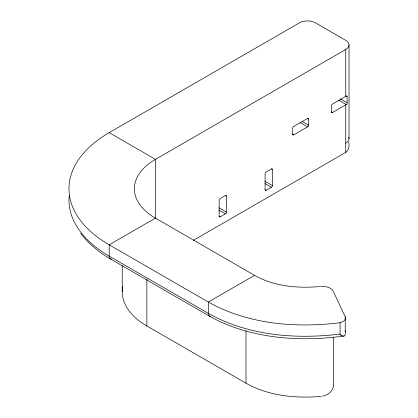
<?xml version="1.0" encoding="UTF-8"?>
<svg xmlns="http://www.w3.org/2000/svg" width="418" height="418" viewBox="0 0 418 418"><rect width="100%" height="100%" fill="white"/><g stroke="black" fill="none" stroke-linecap="round" stroke-linejoin="round"><path stroke-width="0.63" d="M122.234 291.623L122.234 265.529M349.03 138.64L349.03 44.914M338.758 100.216L346.25 104.542L332.388 112.562A1.4 0.81 -60 0 1 331.396 111.993L331.396 105.848A1.4 0.81 -60 0 1 332.388 104.129L346.25 96.109A1.395 0.637 -68.7 0 1 347.045 96.657M345.749 96.417L345.749 49.496A11.213 6.474 0 0 0 345.749 40.337L315.365 22.797A11.213 6.474 0 0 0 299.502 22.797L109.202 132.668A137.355 79.3 0 0 0 109.208 244.823M345.749 49.496L155.444 159.362L109.202 132.668M293.734 134.883L307.611 126.868A1.4 0.81 -60 0 0 308.599 125.154L308.599 119.01A1.4 0.81 -60 0 0 307.611 118.435L293.734 126.445A1.4 0.81 -60 0 0 292.741 128.164L292.741 134.309A1.4 0.81 -60 0 0 293.734 134.883L292.125 133.953M111.501 259.191L110.268 258.857L109.459 257.728A6.369 3.678 -60 0 1 109.202 256.145L109.202 244.823L155.444 218.128A71.964 41.549 0 0 1 155.449 159.362L155.444 218.52M220.129 216.89L225.454 213.817A1.4 0.81 -60 0 0 226.441 212.098L226.441 196.073A1.4 0.81 -60 0 0 225.454 195.504L220.129 198.576A1.4 0.81 -60 0 0 219.136 200.29L219.136 216.315A1.4 0.81 -60 0 0 220.129 216.89L219.058 216.268M266.088 190.352L271.407 187.28A1.4 0.81 -60 0 0 272.4 185.566L272.4 169.541A1.4 0.81 -60 0 0 271.407 168.971L266.088 172.044A1.4 0.81 -60 0 0 265.096 173.757L265.096 189.782A1.4 0.81 -60 0 0 266.088 190.352L265.017 189.735M193.288 240.397L345.749 152.377C349.202 150.229 349.401 145.521 348.722 141.927M319.53 286.576C297.485 288.477 274.135 286.435 254.562 275.352L208.321 302.047L109.202 244.823M341.313 335.398C344.406 337.765 346.538 334.076 345.19 331.417A14.019 2.978 81.2 0 0 345.064 330.774M320.501 286.487L320.569 286.476A11.213 6.474 0 0 1 333.245 291.179L345.237 316.886A8.794 5.079 0 0 1 340.059 322.738C295.552 328.219 248.036 324.316 208.321 302.047L208.321 313.369A6.369 3.678 -60 0 0 208.572 314.953L209.381 316.081L210.615 316.416M344.171 336.046C317.973 339.494 291.231 339.991 265.143 335.361L264.636 335.278C245.376 331.819 226.425 325.821 209.381 316.081L110.268 258.857C98.899 252.237 88.517 243.788 80.601 233.213M321.322 396.384C295.74 398.573 268.685 396.018 245.983 383.186L146.864 325.962A84.096 48.551 0 0 1 122.683 286.623M345.989 95.957L347.112 96.605L347.112 102.75L340.367 98.857M331.317 111.946L332.388 112.562M307.528 118.388L308.599 119.01M302.167 121.439L308.599 125.154M300.103 122.537L307.611 126.868M345.211 152.063L345.749 152.377L345.749 104.85M271.329 168.924L272.4 169.541M264.897 181.229L272.4 185.566M264.975 183.565L271.407 187.28M225.344 195.441L226.441 196.073M218.938 207.767L226.441 212.098M219.016 210.102L225.454 213.817M155.444 218.128L254.562 275.352M341.057 335.252L340.748 335.053A5.131 3.788 -53.2 0 1 340.393 334.828M345.231 331.652L345.237 316.886M340.059 322.738L340.059 334.06C295.552 339.536 248.036 335.638 208.321 313.369L109.202 256.145A137.355 79.3 0 0 1 69.158 195.974M333.627 337.065L333.627 385.715M245.983 330.821L245.983 383.186M146.864 279.208L146.864 325.962M333.439 385.736A11.202 8.835 -25 0 1 322.659 396.107M340.111 334.348A1.359 1.024 -35.9 0 1 340.064 334.212M340.377 334.729A2.487 1.855 -40 0 1 340.158 334.484M341.281 335.581A10.074 6.573 87.1 0 1 341.015 335.455M348.795 137.313A11.213 6.474 0 0 1 345.749 143.217M347.175 102.703A1.395 0.852 -70.2 0 1 346.245 104.672"/></g></svg>
